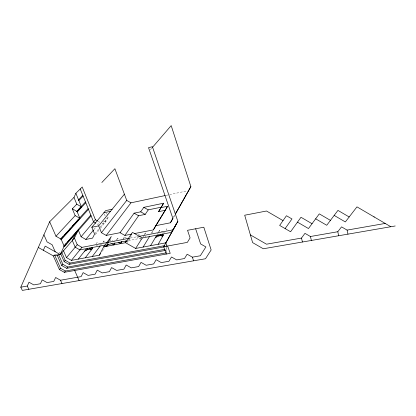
<?xml version="1.0" encoding="UTF-8"?>
<svg xmlns="http://www.w3.org/2000/svg" width="416" height="416" viewBox="0 0 416 416"><rect width="100%" height="100%" fill="white"/><g stroke="black" fill="none" stroke-linecap="round" stroke-linejoin="round"><path stroke-width="0.31" stroke-dasharray="2.08 1.56" d="M100.532 228.145L106.262 220.969L108.217 217.09L107.754 215.909M103.366 242.143L103.943 241.01L105.513 241.899M109.834 241.405L110.718 239.699L112.814 240.89M116.943 239.522L117.546 238.378L119.122 239.273M166.218 247.161L166.868 248.976L166.176 250.286L167.04 252.71M123.084 239.559L124.426 237.047L126.537 238.243M129.698 238.176L127.504 242.237L130.816 236.714M143.14 237.073L144.274 235.03M144.56 234.515L145.408 232.986L147.009 233.896M151.653 233.147L152.516 231.608L154.123 232.523M166.078 230.298L166.91 228.821L166.01 230.381M173.534 217.266L174.788 215.051M173.529 217.37L174.798 215.124M157.622 233.839L158.506 232.289M158.803 231.769L159.682 230.22L162.906 232.06M158.818 231.696L159.682 230.22M151.616 233.085L152.516 231.608M144.472 234.463L145.408 232.986M130.364 237.188L131.362 235.7M123.396 238.529L124.426 237.047M116.485 239.86L117.546 238.378M102.289 251.191L104.858 247.692M102.825 242.497L103.943 241.01M96.08 243.797L97.224 242.315L99.31 243.49M95.358 234.619L100.131 228.644M94.983 233.574L99.736 227.651M100.131 227.157L108.217 217.09M93.99 229.466L95.623 227.469M150.431 149.734L151.7 148.262M165.802 195.416L168.969 194.74M169.603 194.605L187.335 190.835M103.355 221.567L106.262 220.969M102.164 223.642L104.51 223.163L106.47 219.263L106.002 218.078M130.286 238.061L137.93 236.59M58.973 252.689L60.122 252.47M54.434 254.613L56.727 254.171M128.435 240.604L141.008 238.202M165.589 249.21L166.868 248.976M109.959 242.772L111.02 243.376M99.835 243.786L101.92 244.967M96.366 245.383L97.417 245.976M136.75 236.818L141.57 239.564M98.192 221.333L99.861 222.284L98.067 224.479L96.377 223.522M113.339 241.186L115.44 242.377M144.929 236.064L146 236.678M138.356 234.348L139.953 235.258M163.441 232.367L164.512 232.976M104.369 213.923L105.768 217.485M106.6 212.961L107.52 215.322"/><path stroke-width="0.62" d="M166.348 254.036L163.727 246.73L187.346 242.388L190.081 237.895L187.533 230.313L203.814 227.214L211.151 249.959L205.509 258.752L22.355 290.399L20.8 287.18L49.655 221.77L73.986 197.423L75.878 193.274L82.212 186.992L95.399 219.747L97.63 221.016M28.829 289.281L27.284 286.047L29 282.22L33.826 284.903L40.414 283.748L42.208 279.88L47.06 282.589L53.763 281.414L55.63 277.503L60.518 280.233L62.005 283.546M43.321 250.281L45.188 246.116L60.237 254.566L74.422 238.077L78.27 230.017L81.089 236.751L85.836 239.434L92.576 238.108L94.588 234.068L91.816 227.261L105.674 210.605L112.18 209.227M78.27 230.017L64.163 246.215L60.237 254.566L53.31 255.887L38.319 247.473M76.175 232.424L72.311 240.531L75.161 247.203L79.903 249.881L105.186 245.05M63.497 250.775L66.487 257.624L71.401 260.385L99.356 255.19L103.657 246.854L111.285 236.538L107.058 244.691L105.591 246.688M105.773 245.575L106.829 246.173L107.718 244.457M111.55 243.672L113.667 244.873L114.572 243.147M118.435 242.356L120.557 243.563L121.633 241.54M166.005 246.558L166.696 245.263L165.833 242.845L177.845 221.338L152.412 146.718L148.538 147.659L172.89 218.499L170.409 222.799L155.73 225.685L153.358 229.902L134.378 233.594M163.727 246.73L177.845 221.338M167.305 206.762L165.329 210.272L158.569 211.656L163.602 203.216L143.816 207.34L140.696 211.812L134.103 213.174L120.068 232.7L106.21 235.425L101.416 232.705L98.67 225.872L124.394 194.178M163.602 203.216L161.408 207.152L148.242 209.877L143.816 207.34M158.189 244.265L163.389 235.061L162.88 234.026L160.924 235.529L158.47 235.997L155.267 237.744M170.409 222.799L172.91 218.369M175.412 213.944L190.876 186.623L171.189 125.601L152.542 147.28M175.432 213.996L190.876 186.623M159.697 235.763L160.425 234.494M176.519 223.792L171.506 232.372L142.267 237.962L132.486 232.393L125.518 242.7L103.657 246.854M150.613 245.669L156.021 236.46L157.986 234.957L158.47 235.997M153.358 229.902L165.329 210.272M143.099 247.068L149.484 236.584M155.73 225.685L167.586 206.263L160.784 207.667M125.518 242.7L135.652 248.451L142.267 237.962M158.569 211.656L160.779 208.156M134.103 213.174L138.59 215.738L145.2 214.386L148.242 209.877M120.557 243.563L121.935 241.566M120.068 232.7L124.888 235.44L138.59 215.738M285.121 228.597L291.97 218.946L286.447 215.732L279.656 225.425L290.581 231.759L300.986 217.266L312.047 223.709M113.667 244.873L114.728 243.376M106.829 246.173L108.285 244.176M99.356 255.19L100.459 253.692M250.385 234.9L266.505 244.197L301.475 238.082L304.959 233.34L310.424 236.512L337.792 231.728L341.546 226.86L347.09 230.1L385.195 223.434M92.279 256.506L100.188 246.002M106.21 235.425L130.967 202.826L165.168 195.551M85.264 257.811L92.388 248.581L92.243 247.52L90.121 249.012L87.859 249.444L84.588 251.16M101.416 232.705L126.719 200.398L114.884 168.709L101.842 182.504M88.988 249.226L89.986 247.952M78.302 259.1L85.602 249.87L87.734 248.383L87.859 249.444M53.31 255.887L59.42 269.568L64.35 272.329L65.411 271.003L166.4 252.824M56.976 254.743L61.781 265.58L66.706 268.341L67.756 267.03L164.949 249.33M60.622 253.609L64.137 261.596L69.056 264.358L70.096 263.068L164.788 245.617M71.401 260.385L81.942 247.359L129.064 238.295M85.836 239.434L93.584 229.96M59.42 269.568L60.502 268.252L54.699 255.206M61.781 265.58L62.852 264.28L58.583 254.613M64.137 261.596L65.198 260.317L61.708 252.351M66.487 257.624L77.236 244.707L74.422 238.077M81.089 236.751L95.399 219.747M91.114 215.868L64.355 246.657L63.721 246.298L90.787 215.051M65 244.837L66.279 243.37M67.98 241.415L68.832 240.443M70.538 238.488L71.386 237.51M88.478 209.342L61.272 239.559L60.637 239.2L88.145 208.52M64.163 246.215L61.074 239.112L79.872 218.286L77.064 211.505L72.322 208.811L76.773 204.194L73.986 197.423M61.069 238.722L62.8 236.803M64.964 234.411L66.264 232.97M69.295 229.616L70.59 228.181M72.758 225.784L74.053 224.349M77.085 220.995L78.385 219.56M61.074 239.112L55.988 236.246L75.156 215.608L72.322 208.811M85.81 202.753L77.241 211.931L76.648 211.593L85.478 201.926M78.369 209.763L80.517 207.47M77.064 211.505L81.432 206.84L75.878 193.274M83.117 196.097L78.842 200.517L78.255 200.184L82.779 195.265M161.793 235.934L163.389 235.061M90.756 249.439L92.388 248.581M103.901 212.737L110.448 211.359M91.816 227.261L98.67 225.872M124.888 235.44L131.846 234.083M138.523 236.475L172.864 229.871M107.058 244.691L127.176 240.843M135.652 248.451L165.833 242.845M69.056 264.358L164.091 246.906M66.706 268.341L165.537 250.406M64.35 272.329L170.222 253.344L167.622 246.012M373.932 216.814L374.27 217.012M20.8 287.18L27.284 286.047M60.518 280.233L81.115 276.63L83.148 272.631L88.098 275.408L95.139 274.175L97.256 270.13L102.237 272.932L109.398 271.679L111.602 267.587L116.62 270.421L123.9 269.147L126.194 265.002L131.248 267.857L138.658 266.562L141.04 262.376L146.13 265.257L153.665 263.936L156.146 259.698L161.268 262.605L168.938 261.264L171.512 256.979L176.675 259.912L184.48 258.549L187.158 254.207L192.353 257.171L200.299 255.778L205.894 246.948L200.626 243.932L195.634 228.769M395.2 225.976L263.302 248.768L252.616 242.611L244.696 215.218L266.51 211.011L283.036 220.605M160.924 235.529L162.666 236.34M156.021 236.46L156.868 236.87M65.198 260.317L70.096 263.068M62.852 264.28L67.756 267.03M60.502 268.252L65.411 271.003M77.236 244.707L81.942 247.359M76.773 204.194L81.432 206.84M95.815 223.2L93.569 221.926L80.231 188.958M125.372 241.03L126.438 241.634M75.156 215.608L79.872 218.286M126.719 200.398L130.967 202.826M140.696 211.812L145.2 214.386M297.482 222.149L308.485 228.55L319.29 213.866L330.434 220.371M315.65 218.811L326.737 225.28L337.948 210.392L349.175 216.97M334.168 215.41L345.337 221.941L356.975 206.856L390.816 226.736M90.121 249.012L91.395 249.865M85.602 249.87L86.226 250.297M43.904 234.806L47.076 241.909L52.12 244.748L55.224 251.753M49.655 221.77L55.988 236.246M74.708 270.473L79.108 280.592M192.353 257.171L193.591 260.811M301.475 238.082L302.458 242.003M310.424 236.512L311.386 240.458M337.792 231.728L338.681 235.742M347.09 230.1L347.958 234.14"/></g></svg>
